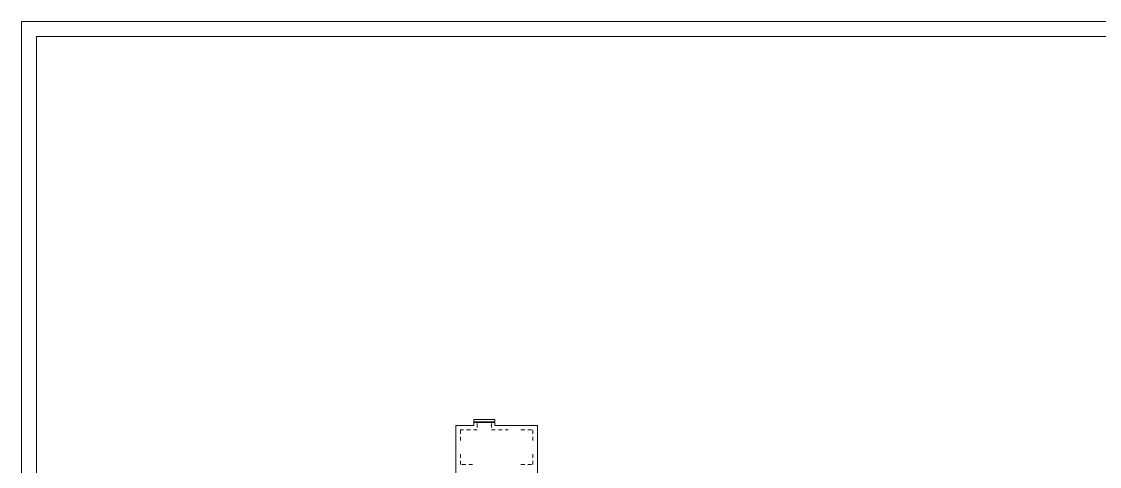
# Model space of a CAD drawing. Header units: millimetres. Extents: x 2178 to 2304, y 1220 to 1359.
# Drawn here: x 2244.6 to 2280.33, y 1247.32 to 1262.08 of the extents above; entities that cross this region are included whole.
import ezdxf

# ---------------------------------------------------------------- set-up
doc = ezdxf.new("R2010")
doc.units = ezdxf.units.MM
doc.linetypes.add('HIDDEN2', pattern=[0.1875, 0.125, -0.0625])
doc.layers.get('0').update_dxf_attribs({"lineweight": 0})
doc.layers.add('Pluma 0.20', color=253, linetype='Continuous', lineweight=20)
doc.layers.add('Proy. Volado', color=150, linetype='HIDDEN2', lineweight=5)

msp = doc.modelspace()

# ---------------------------------------------------------------- linework, layer by layer
for p, q in [((2244.601, 1262.081), (2244.601, 1220.081)), ((2304.001, 1262.081), (2244.601, 1262.081)), ((2245.101, 1261.581), (2245.101, 1220.581)), ((2302.751, 1261.581), (2245.101, 1261.581))]:
    msp.add_line(p, q)
at = {"layer": 'Pluma 0.20'}
for points in [[(2260.292, 1248.68), (2260.292, 1248.88), (2259.592, 1248.88), (2259.592, 1248.68)], [(2260.292, 1248.802), (2259.592, 1248.802)], [(2260.292, 1248.78), (2259.592, 1248.78)], [(2259.001, 1246.13), (2259.001, 1246.13), (2259.001, 1248.68), (2259.592, 1248.68)], [(2260.292, 1248.68), (2261.701, 1248.68), (2261.701, 1246.13)]]:
    msp.add_lwpolyline(points, dxfattribs=at)
at = {"layer": 'Proy. Volado'}
for p, q in [((2259.704, 1248.53), (2259.151, 1248.53)), ((2259.151, 1248.53), (2259.151, 1248.103)), ((2259.704, 1248.53), (2259.151, 1248.53)), ((2259.151, 1248.53), (2259.151, 1248.103)), ((2260.18, 1248.53), (2260.732, 1248.53)), ((2260.18, 1248.53), (2260.732, 1248.53)), ((2261.155, 1248.53), (2261.551, 1248.53)), ((2261.155, 1248.53), (2261.551, 1248.53)), ((2261.551, 1248.53), (2261.551, 1248.103)), ((2261.551, 1248.53), (2261.551, 1248.103)), ((2259.151, 1247.38), (2259.151, 1247.807)), ((2259.151, 1247.38), (2259.151, 1247.807)), ((2261.551, 1247.38), (2261.551, 1247.807)), ((2261.551, 1247.38), (2261.551, 1247.807)), ((2259.547, 1247.38), (2259.151, 1247.38)), ((2259.547, 1247.38), (2259.151, 1247.38)), ((2261.155, 1247.38), (2261.551, 1247.38)), ((2261.155, 1247.38), (2261.551, 1247.38))]:
    msp.add_line(p, q, dxfattribs=at)
for points in [[(2259.704, 1248.739), (2259.704, 1248.53)], [(2260.18, 1248.739), (2260.18, 1248.53)]]:
    msp.add_lwpolyline(points, dxfattribs=at)

doc.saveas('drawing.dxf')
